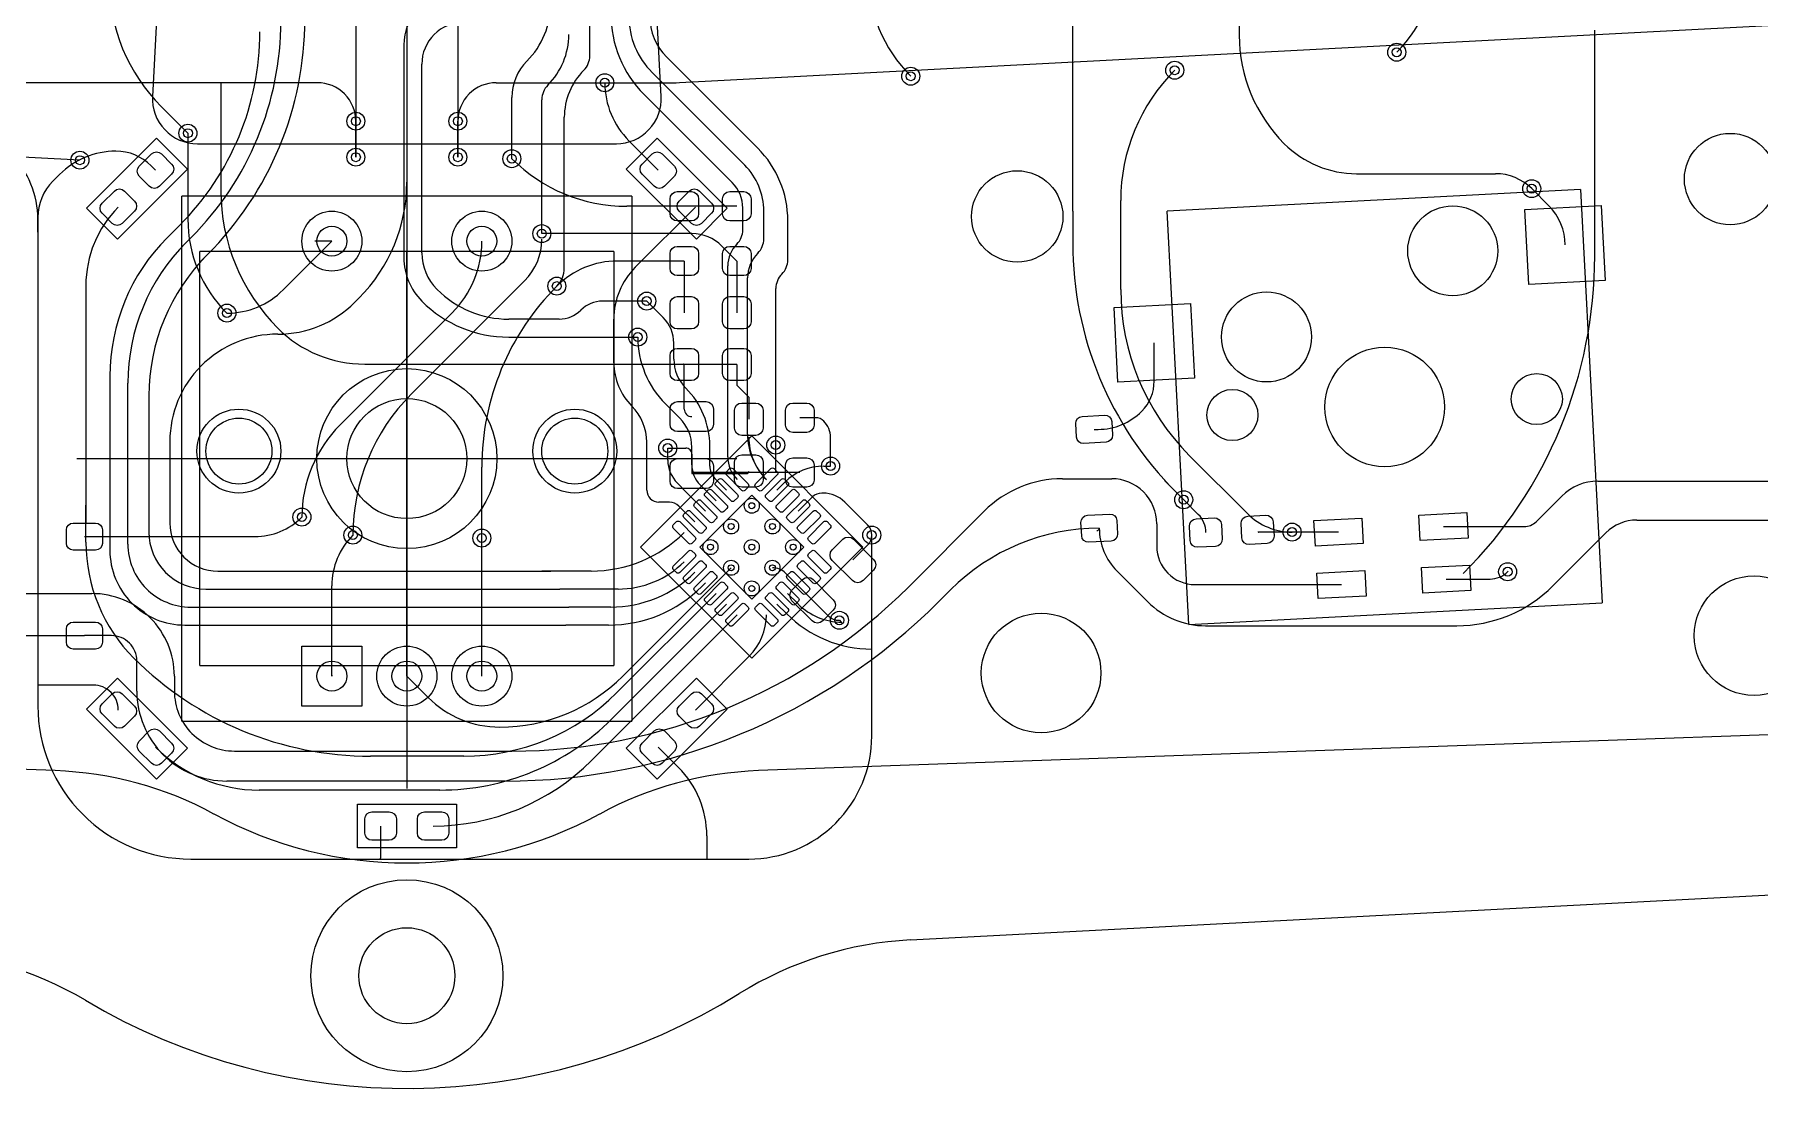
# Model space of a CAD drawing. Header units: millimetres. Extents: x -180 to 205, y -360 to 140.
# Drawn here: x -12.4 to 45.1, y -21 to 14.1 of the extents above; entities that cross this region are included whole.
import ezdxf

# ---------------------------------------------------------------- set-up
doc = ezdxf.new("R2010")
doc.units = ezdxf.units.MM
for name, color, linetype, lineweight, true_color in [('bordo2', 176, 'Continuous', 25, 0x000080), ('bordo3', 86, 'Continuous', 25, 0x108001), ('livello 1', 216, 'Continuous', 25, 0x800080), ('livello 2', 1, 'Continuous', 25, 0xff0000), ('livello 3', 30, 'Continuous', 25, 0xff7f00), ('livello 4', 136, 'Continuous', 25, 0x008080)]:
    doc.layers.add(name, color=color, linetype=linetype, lineweight=lineweight, true_color=true_color)

msp = doc.modelspace()

# ---------------------------------------------------------------- linework, layer by layer
at = {"layer": 'bordo2'}
msp.add_line((16.788, -16.046), (113.646, -10.97), dxfattribs=at)
at = {"layer": 'bordo2', "flags": 128}
for points in [[(0, 11), (0, -11)], [(0, 11), (0, -11)], [(0, 3), (0, -3)], [(-11, 0), (11, 0)], [(-3, 0), (3, 0)], [(0, 0), (0, -8.75)], [(-11, 0), (11, 0)]]:
    msp.add_lwpolyline(points, dxfattribs=at)
at = {"layer": 'bordo2'}
for radius in [3, 3, 2]:
    msp.add_circle((0, 0), radius, dxfattribs=at)
for centre, radius, start, end in [((17.416, -28.03), 12, 93, 121.85438), ((-16.841, -28.379), 12, 59.31416, 88.0745), ((0, 0), 21, 239.31416, 301.85438)]:
    msp.add_arc(centre, radius, start, end, dxfattribs=at)
at = {"layer": 'bordo3'}
for p, q in [((104.163, -7.133), (11.728, -10.403)), ((16.788, -16.046), (113.646, -10.97))]:
    msp.add_line(p, q, dxfattribs=at)
at = {"layer": 'bordo3', "flags": 128}
msp.add_lwpolyline([(-83.95, 93.681), (-13.062, 89.966), (-5.921, 89.592, -0.414214), (-4.502, 88.015), (-8.482, 12.078, 0.429634), (-6.984, 10.5), (6.984, 10.5, 0.429634), (8.482, 12.078), (4.502, 88.015, -0.414214), (5.921, 89.592), (123.76, 95.767)], format="xyb", dxfattribs=at)
for points in [[(8.482, 12.078), (4.502, 88.015)], [(0, 3), (0, -3)], [(-3, 0), (3, 0)], [(0, 0), (0, -8.75)], [(-11.728, -10.403), (-113.038, -6.819)]]:
    msp.add_lwpolyline(points, dxfattribs=at)
at = {"layer": 'bordo3'}
for centre, radius in [((0, 0), 2), ((0, -17.24), 3.2), ((0, -17.24), 1.6)]:
    msp.add_circle(centre, radius, dxfattribs=at)
for centre, radius, start, end in [((-12.152, -22.396), 12, 61.51509, 87.97405), ((12.152, -22.396), 12, 92.02595, 118.48491), ((0, 0), 13.48, 241.51509, 298.48491), ((17.416, -28.03), 12, 93, 121.85438), ((-16.841, -28.379), 12, 59.31416, 88.0745), ((0, 0), 21, 239.31416, 301.85438)]:
    msp.add_arc(centre, radius, start, end, dxfattribs=at)
at = {"layer": 'livello 1', "color": 163, "true_color": 0x4d7fc4, "flags": 128}
for points in [[(8.882, 12.532), (112.25, 17.949)], [(-0.1, 13.789), (-0.1, 6.698)], [(0.5, 8.618), (0.5, 13.15)], [(-6.2, 12.532), (-18.879, 12.532)], [(-2.982, 12.532), (-6.2, 12.532)], [(-6.2, 12.532), (-6.2, 8.937)], [(2.982, 12.532), (8.982, 12.532)], [(-10.9, 9.95), (-46.2, 11.8)], [(-1.7, 11.25), (-1.7, 10.05)], [(1.7, 11.25), (1.7, 10.05)], [(-7.3, 10.85), (-7.3, 7.988)], [(9.013, 7.925), (8.922, 7.943), (8.845, 7.995), (8.793, 8.072), (8.775, 8.162), (8.775, 8.662), (8.793, 8.753), (8.845, 8.83), (8.922, 8.882), (9.013, 8.9), (9.488, 8.9), (9.578, 8.882), (9.655, 8.83), (9.707, 8.753), (9.725, 8.662), (9.725, 8.162), (9.707, 8.072), (9.655, 7.995), (9.578, 7.943), (9.488, 7.925), (9.013, 7.925)], [(10.763, 7.925), (10.672, 7.943), (10.595, 7.995), (10.543, 8.072), (10.525, 8.162), (10.525, 8.662), (10.543, 8.753), (10.595, 8.83), (10.672, 8.882), (10.763, 8.9), (11.238, 8.9), (11.328, 8.882), (11.405, 8.83), (11.457, 8.753), (11.475, 8.662), (11.475, 8.162), (11.457, 8.072), (11.405, 7.995), (11.328, 7.943), (11.238, 7.925), (10.763, 7.925)], [(37.5, 9), (38.072, 8.428)], [(0.5, 8.45), (0.498, 8.613)], [(0.5, 8.45), (0.5, 8.55)], [(0.5, 6.857), (0.5, 8.45)], [(9.25, 8.412), (7.333, 8.412)], [(11, 8.412), (9.25, 8.412)], [(37.405, 5.808), (37.274, 8.304), (39.821, 8.438), (39.951, 5.941), (37.405, 5.808)], [(9.5, 7.5), (4.5, 7.5)], [(9.013, 6.1), (8.922, 6.118), (8.845, 6.17), (8.793, 6.247), (8.775, 6.337), (8.775, 6.837), (8.793, 6.928), (8.845, 7.005), (8.922, 7.057), (9.013, 7.075), (9.488, 7.075), (9.578, 7.057), (9.655, 7.005), (9.707, 6.928), (9.725, 6.837), (9.725, 6.337), (9.707, 6.247), (9.655, 6.17), (9.578, 6.118), (9.488, 6.1), (9.013, 6.1)], [(11, 6.587), (10.503, 7.085)], [(10.763, 6.1), (10.672, 6.118), (10.595, 6.17), (10.543, 6.247), (10.525, 6.337), (10.525, 6.837), (10.543, 6.928), (10.595, 7.005), (10.672, 7.057), (10.763, 7.075), (11.238, 7.075), (11.328, 7.057), (11.405, 7.005), (11.457, 6.928), (11.475, 6.837), (11.475, 6.337), (11.457, 6.247), (11.405, 6.17), (11.328, 6.118), (11.238, 6.1), (10.763, 6.1)], [(9.25, 6.587), (7.022, 6.587)], [(9.25, 6.587), (9.25, 4.862)], [(11, 6.587), (11, 4.862)], [(1.01, 5.64), (1, 5.65)], [(8, 5.25), (6.524, 5.25)], [(9.488, 5.4), (9.578, 5.382), (9.655, 5.33), (9.707, 5.253), (9.725, 5.162), (9.725, 4.562), (9.707, 4.472), (9.655, 4.395), (9.578, 4.343), (9.488, 4.325), (9.013, 4.325), (8.922, 4.343), (8.845, 4.395), (8.793, 4.472), (8.775, 4.562), (8.775, 5.162), (8.793, 5.253), (8.845, 5.33), (8.922, 5.382), (9.013, 5.4), (9.488, 5.4)], [(11.238, 5.4), (11.328, 5.382), (11.405, 5.33), (11.457, 5.253), (11.475, 5.162), (11.475, 4.562), (11.457, 4.472), (11.405, 4.395), (11.328, 4.343), (11.238, 4.325), (10.763, 4.325), (10.672, 4.343), (10.595, 4.395), (10.543, 4.472), (10.525, 4.562), (10.525, 5.162), (10.543, 5.253), (10.595, 5.33), (10.672, 5.382), (10.763, 5.4), (11.238, 5.4)], [(23.707, 2.546), (23.576, 5.043), (26.123, 5.176), (26.253, 2.68), (23.707, 2.546)], [(5.076, 4.65), (3.4, 4.65)], [(3.397, 4.05), (7.7, 4.05)], [(9.488, 3.675), (9.578, 3.657), (9.655, 3.605), (9.707, 3.528), (9.725, 3.437), (9.725, 2.837), (9.707, 2.747), (9.655, 2.67), (9.578, 2.618), (9.488, 2.6), (9.013, 2.6), (8.922, 2.618), (8.845, 2.67), (8.793, 2.747), (8.775, 2.837), (8.775, 3.437), (8.793, 3.528), (8.845, 3.605), (8.922, 3.657), (9.013, 3.675), (9.488, 3.675)], [(11.238, 3.675), (11.328, 3.657), (11.405, 3.605), (11.457, 3.528), (11.475, 3.437), (11.475, 2.837), (11.457, 2.747), (11.405, 2.67), (11.328, 2.618), (11.238, 2.6), (10.763, 2.6), (10.672, 2.618), (10.595, 2.67), (10.543, 2.747), (10.525, 2.837), (10.525, 3.437), (10.543, 3.528), (10.595, 3.605), (10.672, 3.657), (10.763, 3.675), (11.238, 3.675)], [(24.915, 2.584), (24.915, 3.861)], [(-1.403, 3.15), (0, 3.15)], [(0, 3.15), (9.22, 3.15)], [(0, -7.25), (0, 3.15)], [(11, 3.137), (3.893, 3.137)], [(9.25, 1.65), (9.25, 3.137)], [(11, 3.137), (11, 2.45)], [(11, 2.45), (11.4, 2.05)], [(9.025, 0.9), (8.929, 0.919), (8.848, 0.973), (8.794, 1.054), (8.775, 1.15), (8.775, 1.65), (8.794, 1.746), (8.848, 1.827), (8.929, 1.881), (9.025, 1.9), (9.975, 1.9), (10.071, 1.881), (10.152, 1.827), (10.206, 1.746), (10.225, 1.65), (10.225, 1.15), (10.206, 1.054), (10.152, 0.973), (10.071, 0.919), (9.975, 0.9), (9.025, 0.9)], [(11.163, 0.775), (11.072, 0.793), (10.995, 0.845), (10.943, 0.922), (10.925, 1.012), (10.925, 1.612), (10.943, 1.703), (10.995, 1.78), (11.072, 1.832), (11.163, 1.85), (11.638, 1.85), (11.728, 1.832), (11.805, 1.78), (11.857, 1.703), (11.875, 1.612), (11.875, 1.012), (11.857, 0.922), (11.805, 0.845), (11.728, 0.793), (11.638, 0.775), (11.163, 0.775)], [(11.4, 2.05), (11.4, 1.312)], [(12.863, 0.875), (12.772, 0.893), (12.695, 0.945), (12.643, 1.022), (12.625, 1.112), (12.625, 1.612), (12.643, 1.703), (12.695, 1.78), (12.772, 1.832), (12.863, 1.85), (13.338, 1.85), (13.428, 1.832), (13.505, 1.78), (13.557, 1.703), (13.575, 1.612), (13.575, 1.112), (13.557, 1.022), (13.505, 0.945), (13.428, 0.893), (13.338, 0.875), (12.863, 0.875)], [(13.628, 1.362), (13.1, 1.362)], [(23.263, 1.445), (23.349, 1.433), (23.425, 1.388), (23.477, 1.317), (23.499, 1.232), (23.523, 0.783), (23.51, 0.696), (23.465, 0.621), (23.395, 0.568), (23.31, 0.546), (22.561, 0.507), (22.474, 0.52), (22.398, 0.565), (22.346, 0.635), (22.324, 0.72), (22.301, 1.169), (22.313, 1.256), (22.358, 1.332), (22.429, 1.384), (22.514, 1.406), (23.263, 1.445)], [(14.125, -0.25), (14.125, 0.708)], [(22.912, 0.976), (23.044, 0.976)], [(8.7, 0.35), (9.3, 0.35)], [(9.5, 0.15), (9.5, -0.5)], [(11.163, -0.95), (11.072, -0.932), (10.995, -0.88), (10.943, -0.803), (10.925, -0.713), (10.925, -0.113), (10.943, -0.022), (10.995, 0.055), (11.072, 0.107), (11.163, 0.125), (11.638, 0.125), (11.728, 0.107), (11.805, 0.055), (11.857, -0.022), (11.875, -0.113), (11.875, -0.713), (11.857, -0.803), (11.805, -0.88), (11.728, -0.932), (11.638, -0.95), (11.163, -0.95)], [(12.3, -0.463), (12.3, 0.45)], [(12.863, -0.95), (12.772, -0.932), (12.695, -0.88), (12.643, -0.803), (12.625, -0.713), (12.625, -0.213), (12.643, -0.122), (12.695, -0.045), (12.772, 0.007), (12.863, 0.025), (13.338, 0.025), (13.428, 0.007), (13.505, -0.045), (13.557, -0.122), (13.575, -0.213), (13.575, -0.713), (13.557, -0.803), (13.505, -0.88), (13.428, -0.932), (13.338, -0.95), (12.863, -0.95)], [(9.025, -1), (8.929, -0.981), (8.848, -0.927), (8.794, -0.846), (8.775, -0.75), (8.775, -0.25), (8.794, -0.154), (8.848, -0.073), (8.929, -0.019), (9.025, 0), (9.975, 0), (10.071, -0.019), (10.152, -0.073), (10.206, -0.154), (10.225, -0.25), (10.225, -0.75), (10.206, -0.846), (10.152, -0.927), (10.071, -0.981), (9.975, -1), (9.025, -1)], [(9.5, -0.5), (11.313, -0.5)], [(12.3, -0.463), (9.591, -0.463)], [(13.1, -0.463), (12.3, -0.463)], [(21.854, -0.672), (23.498, -0.672)], [(39.707, -0.75), (59.25, -0.75)], [(11.5, -1.218), (13.232, -2.95), (11.5, -4.682), (9.768, -2.95), (11.5, -1.218)], [(26.385, -1.858), (25.898, -1.372)], [(37.647, -2.103), (38.5, -1.25)], [(-10.375, -2.15), (-10.289, -2.167), (-10.216, -2.216), (-10.167, -2.289), (-10.15, -2.375), (-10.15, -2.825), (-10.167, -2.911), (-10.216, -2.984), (-10.289, -3.033), (-10.375, -3.05), (-11.125, -3.05), (-11.211, -3.033), (-11.284, -2.984), (-11.333, -2.911), (-11.35, -2.825), (-11.35, -2.375), (-11.333, -2.289), (-11.284, -2.216), (-11.211, -2.167), (-11.125, -2.15), (-10.375, -2.15)], [(16.73, -4.27), (19.25, -1.75)], [(23.435, -1.85), (23.522, -1.863), (23.598, -1.908), (23.65, -1.978), (23.672, -2.063), (23.695, -2.513), (23.683, -2.599), (23.638, -2.675), (23.567, -2.727), (23.482, -2.749), (22.733, -2.788), (22.647, -2.776), (22.571, -2.731), (22.519, -2.66), (22.497, -2.575), (22.473, -2.126), (22.486, -2.039), (22.531, -1.964), (22.601, -1.911), (22.686, -1.89), (23.435, -1.85)], [(24.998, -2.172), (24.998, -2.922)], [(27.186, -2.676), (27.173, -2.767), (27.125, -2.847), (27.051, -2.903), (26.961, -2.925), (26.362, -2.957), (26.27, -2.943), (26.191, -2.896), (26.135, -2.822), (26.112, -2.732), (26.087, -2.258), (26.101, -2.166), (26.148, -2.086), (26.222, -2.031), (26.312, -2.008), (26.911, -1.977), (27.003, -1.99), (27.083, -2.037), (27.138, -2.112), (27.161, -2.201), (27.186, -2.676)], [(28.909, -2.585), (28.895, -2.677), (28.848, -2.757), (28.774, -2.812), (28.684, -2.835), (28.085, -2.866), (27.993, -2.853), (27.913, -2.806), (27.858, -2.732), (27.835, -2.642), (27.81, -2.167), (27.823, -2.076), (27.871, -1.996), (27.945, -1.941), (28.035, -1.918), (28.634, -1.886), (28.726, -1.9), (28.805, -1.947), (28.861, -2.021), (28.884, -2.111), (28.909, -2.585)], [(31.84, -1.985), (31.885, -2.833), (30.287, -2.917), (30.242, -2.068), (31.84, -1.985)], [(35.335, -1.801), (35.38, -2.65), (33.782, -2.734), (33.738, -1.885), (35.335, -1.801)], [(34.559, -2.268), (37.25, -2.268)], [(41, -2.05), (57.643, -2.05)], [(-10.75, -2.6), (-5.069, -2.6)], [(-10.75, -2.6), (-9.211, -2.6)], [(-10.75, -2.6), (-9.6, -2.6)], [(2.5, -7.25), (2.5, -2.65)], [(15.561, -3.361), (15.615, -3.442), (15.634, -3.537), (15.615, -3.633), (15.561, -3.714), (15.208, -4.068), (15.127, -4.122), (15.031, -4.141), (14.935, -4.122), (14.854, -4.068), (14.182, -3.396), (14.128, -3.315), (14.109, -3.219), (14.128, -3.124), (14.182, -3.042), (14.536, -2.689), (14.617, -2.635), (14.713, -2.616), (14.808, -2.635), (14.889, -2.689), (15.561, -3.361)], [(31.063, -2.451), (28.401, -2.451)], [(38.207, -4.243), (39.976, -2.474)], [(14.872, -3.378), (15.359, -2.891)], [(7.197, -7.253), (10.811, -3.639)], [(13.528, -4.722), (12.627, -3.821)], [(14.218, -4.704), (14.272, -4.785), (14.291, -4.881), (14.272, -4.977), (14.218, -5.058), (13.864, -5.411), (13.783, -5.465), (13.687, -5.484), (13.592, -5.465), (13.511, -5.411), (12.839, -4.739), (12.785, -4.658), (12.766, -4.563), (12.785, -4.467), (12.839, -4.386), (13.192, -4.032), (13.274, -3.978), (13.369, -3.959), (13.465, -3.978), (13.546, -4.032), (14.218, -4.704)], [(23.677, -3.751), (24.698, -4.772)], [(31.932, -3.732), (31.976, -4.581), (30.378, -4.665), (30.334, -3.816), (31.932, -3.732)], [(35.427, -3.549), (35.471, -4.398), (33.874, -4.482), (33.829, -3.633), (35.427, -3.549)], [(34.65, -4.015), (36.11, -4.015)], [(-12.689, -4.5), (-10.5, -4.5)], [(-2.5, -7.25), (-2.5, -4.24)], [(18.128, -4.372), (17.75, -4.75)], [(26.275, -4.198), (31.155, -4.198)], [(14.039, -5.233), (13.528, -4.722)], [(-10.375, -5.45), (-10.289, -5.467), (-10.216, -5.516), (-10.167, -5.589), (-10.15, -5.675), (-10.15, -6.125), (-10.167, -6.211), (-10.216, -6.284), (-10.289, -6.333), (-10.375, -6.35), (-11.125, -6.35), (-11.211, -6.333), (-11.284, -6.284), (-11.333, -6.211), (-11.35, -6.125), (-11.35, -5.675), (-11.333, -5.589), (-11.284, -5.516), (-11.211, -5.467), (-11.125, -5.45), (-10.375, -5.45)], [(26.629, -5.572), (35, -5.572)], [(-12.982, -5.9), (-10.75, -5.9)], [(-9.85, -5.9), (-10.75, -5.9)], [(-1.5, -8.25), (-3.5, -8.25), (-3.5, -6.25), (-1.5, -6.25), (-1.5, -8.25)], [(-9, -7.75), (-9, -6.75)], [(-7.75, -7.25), (-7.75, -7.75)], [(0, -7.25), (0.71, -7.96)], [(-5.75, -9.75), (3.5, -9.75)], [(3.265, -10.75), (-6, -10.75)]]:
    msp.add_lwpolyline(points, dxfattribs=at)
for points in [[(1.661, 15.55, 0.414214), (-0.1, 13.789)], [(1.9, 14.55, 0.414214), (0.5, 13.15)], [(-1.7, 11.25, 0.414214), (-2.982, 12.532)], [(2.982, 12.532, 0.414214), (1.7, 11.25)], [(3.5, 10, 0.198913), (7.333, 8.412)], [(-6.2, 8.937, 0.198912), (-4.3, 4.35)], [(0.498, 8.613, 0.198612), (0.5, 8.618)], [(38.613, 7.123, 0.198913), (38.072, 8.428)], [(-7.3, 7.988, 0.198913), (-6, 4.85)], [(10.503, 7.085, 0.198898), (9.5, 7.5)], [(-0.1, 6.698, 0.198912), (0.5, 5.25)], [(0.5, 6.857, 0.198912), (1, 5.65)], [(7.022, 6.587, 0.198912), (5, 5.75)], [(0.5, 5.25, 0.198913), (3.397, 4.05)], [(1.01, 5.64, 0.198907), (3.4, 4.65)], [(6.524, 5.25, 0.198914), (5.8, 4.95)], [(5.076, 4.65, 0.198914), (5.8, 4.95)], [(-4.3, 4.35, 0.198913), (-1.403, 3.15)], [(9.25, 3.137, 0.198936), (9.22, 3.15)], [(24.498, 1.578, 0.198927), (24.915, 2.584)], [(9.25, 1.65, 0.414214), (9.5, 1.4)], [(13.9, 1.25, 0.198912), (13.628, 1.362)], [(14.125, 0.708, 0.198913), (13.9, 1.25)], [(23.044, 0.976, 0.198903), (24.498, 1.578)], [(9.5, 0.15, 0.414214), (9.3, 0.35)], [(9.591, -0.463, 0.198901), (9.5, -0.5)], [(11.313, -0.5, 0.414214), (11.4, -0.413)], [(21.854, -0.672, 0.198912), (19.25, -1.75)], [(24.998, -2.172, 0.414214), (23.498, -0.672)], [(39.707, -0.75, 0.198912), (38.5, -1.25)], [(-5.069, -2.6, 0.198912), (-3.5, -1.95)], [(26.637, -2.467, 0.198918), (26.385, -1.858)], [(37.25, -2.268, 0.198905), (37.647, -2.103)], [(41, -2.05, 0.198926), (39.976, -2.474)], [(-1.8, -2.55, 0.198911), (-2.5, -4.24)], [(15.359, -2.891, 0.198915), (15.5, -2.55)], [(23.084, -2.319, 0.198909), (18.128, -4.372)], [(23.006, -2.398, 0.414214), (23.084, -2.319)], [(23.084, -2.319, 0.198912), (23.677, -3.751)], [(28.376, -2.426, 0.414214), (28.401, -2.451)], [(24.998, -2.922, 0.414214), (26.275, -4.198)], [(12.627, -3.821, 0.19891), (12.189, -3.639)], [(36.11, -4.015, 0.198892), (36.698, -3.772)], [(-7.75, -7.25, 0.414214), (-10.5, -4.5)], [(3.5, -9.75, 0.198912), (16.73, -4.27)], [(35, -5.572, 0.198912), (38.207, -4.243)], [(3.265, -10.75, 0.198912), (17.75, -4.75)], [(24.698, -4.772, 0.198913), (26.629, -5.572)], [(14.039, -5.233, 0.198924), (14.42, -5.391)], [(-9, -6.75, 0.414214), (-9.85, -5.9)], [(3.1, -8.95, 0.198916), (7.197, -7.253)], [(-9, -7.75, 0.414214), (-6, -10.75)], [(-7.75, -7.75, 0.414214), (-5.75, -9.75)], [(0.71, -7.96, 0.198915), (3.1, -8.95)]]:
    msp.add_lwpolyline(points, format="xyb", dxfattribs=at)
at = {"layer": 'livello 1', "color": 7, "true_color": 0xececec}
for centre in [(33, 13.55), (25.6, 12.95), (6.6, 12.532), (16.8, 12.75), (-1.7, 11.25), (1.7, 11.25), (-7.3, 10.85), (-10.9, 9.95), (-1.7, 10.05), (1.7, 10.05), (3.5, 10), (37.5, 9), (4.5, 7.5), (5, 5.75), (8, 5.25), (-6, 4.85), (7.7, 4.05), (8.7, 0.35), (12.3, 0.45), (14.125, -0.25), (25.898, -1.372), (-3.5, -1.95), (-1.8, -2.55), (15.5, -2.55), (29.513, -2.451), (2.5, -2.65), (36.698, -3.772), (14.42, -5.391)]:
    msp.add_circle(centre, 0.3, dxfattribs=at)
at = {"layer": 'livello 1', "color": 7}
for centre, radius in [((33, 13.55), 0.15), ((6.6, 12.532), 0.15), ((16.8, 12.75), 0.15), ((25.6, 12.95), 0.15), ((-7.3, 10.85), 0.15), ((-1.7, 11.25), 0.15), ((1.7, 11.25), 0.15), ((44.115, 9.319), 1.524), ((-10.9, 9.95), 0.15), ((-1.7, 10.05), 0.15), ((1.7, 10.05), 0.15), ((3.5, 10), 0.15), ((20.348, 8.073), 1.524), ((37.5, 9), 0.15), ((34.868, 6.926), 1.5), ((-2.5, 7.25), 0.5), ((2.5, 7.25), 0.5), ((4.5, 7.5), 0.15), ((5, 5.75), 0.15), ((8, 5.25), 0.15), ((28.66, 4.057), 1.5), ((-6, 4.85), 0.15), ((7.7, 4.05), 0.15), ((32.597, 1.72), 1.994), ((27.524, 1.454), 0.851), ((37.67, 1.986), 0.851), ((-5.6, 0.25), 1.1), ((5.6, 0.25), 1.1), ((12.3, 0.45), 0.15), ((8.7, 0.35), 0.15), ((14.125, -0.25), 0.15), ((11.5, -1.571), 0.1), ((25.898, -1.372), 0.15), ((-3.5, -1.95), 0.15), ((10.811, -2.261), 0.1), ((12.189, -2.261), 0.1), ((-1.8, -2.55), 0.15), ((2.5, -2.65), 0.15), ((10.121, -2.95), 0.1), ((11.5, -2.95), 0.1), ((12.879, -2.95), 0.1), ((15.5, -2.55), 0.15), ((29.513, -2.451), 0.15), ((10.811, -3.639), 0.1), ((12.189, -3.639), 0.1), ((36.698, -3.772), 0.15), ((44.913, -5.901), 1.994), ((11.5, -4.329), 0.1), ((21.146, -7.146), 1.994), ((14.42, -5.391), 0.15), ((-2.5, -7.25), 0.5), ((0, -7.25), 0.5), ((2.5, -7.25), 0.5)]:
    msp.add_circle(centre, radius, dxfattribs=at)
at = {"layer": 'livello 1', "color": 163, "true_color": 0x4d7fc4}
for centre, radius in [((-2.5, 7.25), 1), ((2.5, 7.25), 1), ((-5.6, 0.25), 1.4), ((5.6, 0.25), 1.4), ((11.5, -1.571), 0.25), ((10.811, -2.261), 0.25), ((12.189, -2.261), 0.25), ((10.121, -2.95), 0.25), ((11.5, -2.95), 0.25), ((12.879, -2.95), 0.25), ((10.811, -3.639), 0.25), ((12.189, -3.639), 0.25), ((11.5, -4.329), 0.25), ((0, -7.25), 1), ((2.5, -7.25), 1)]:
    msp.add_circle(centre, radius, dxfattribs=at)
at = {"layer": 'livello 2', "color": 22, "true_color": 0xc83434, "flags": 128}
for points in [[(-1.7, 47.65), (-1.7, 10.05)], [(0, 28.275), (0, 9.65)], [(27.75, 20.5), (27.75, 14.121)], [(1.7, 18.35), (1.7, 10.05)], [(6.1, 13.433), (6.1, 16.284)], [(22.2, 8.25), (22.2, 16.184)], [(39.6, 6.75), (39.6, 14.287)], [(11.7, 10.35), (8.666, 13.384)], [(11.264, 9.786), (8.178, 12.872)], [(9.4, 10.65), (7.912, 12.138)], [(-8.181, 11.731), (-7.3, 10.85)], [(3.5, 10), (3.5, 12.043)], [(4.5, 7.5), (4.5, 11.967)], [(-1.7, 10.05), (-1.7, 11.25)], [(1.7, 10.05), (1.7, 11.25)], [(5.25, 6.354), (5.25, 11.381)], [(8.381, 9.619), (7.4, 10.6)], [(9.4, 10.65), (9.236, 10.814)], [(10.3, 9.75), (9.4, 10.65)], [(-8.92, 9.415), (-8.972, 9.492), (-8.99, 9.583), (-8.972, 9.674), (-8.92, 9.751), (-8.514, 10.158), (-8.437, 10.209), (-8.346, 10.227), (-8.255, 10.209), (-8.178, 10.158), (-7.842, 9.822), (-7.791, 9.745), (-7.773, 9.654), (-7.791, 9.563), (-7.842, 9.486), (-8.249, 9.079), (-8.326, 9.028), (-8.417, 9.01), (-8.507, 9.028), (-8.585, 9.079), (-8.92, 9.415)], [(8.585, 9.079), (8.508, 9.028), (8.417, 9.01), (8.326, 9.028), (8.249, 9.079), (7.842, 9.486), (7.791, 9.563), (7.773, 9.654), (7.791, 9.745), (7.842, 9.822), (8.178, 10.158), (8.255, 10.209), (8.346, 10.227), (8.437, 10.209), (8.514, 10.158), (8.921, 9.751), (8.972, 9.674), (8.99, 9.583), (8.972, 9.492), (8.921, 9.415), (8.585, 9.079)], [(-11.578, 9.472), (-11.8, 9.25)], [(-8.381, 9.619), (-8.526, 9.764)], [(0, 9.65), (0, 9.213)], [(0, 9.65), (0, 8.75)], [(10.846, 9.204), (10.3, 9.75)], [(31.664, 9.5), (34.75, 9.5)], [(34.75, 9.5), (36.293, 9.5)], [(-10.158, 8.178), (-10.209, 8.255), (-10.227, 8.346), (-10.209, 8.437), (-10.158, 8.514), (-9.751, 8.92), (-9.674, 8.972), (-9.583, 8.99), (-9.492, 8.972), (-9.415, 8.92), (-9.079, 8.585), (-9.028, 8.507), (-9.01, 8.417), (-9.028, 8.326), (-9.079, 8.249), (-9.486, 7.842), (-9.563, 7.791), (-9.654, 7.773), (-9.745, 7.791), (-9.822, 7.842), (-10.158, 8.178)], [(9.822, 7.842), (9.745, 7.791), (9.654, 7.773), (9.563, 7.791), (9.486, 7.842), (9.08, 8.249), (9.028, 8.326), (9.01, 8.417), (9.028, 8.507), (9.08, 8.585), (9.415, 8.92), (9.493, 8.972), (9.583, 8.99), (9.674, 8.972), (9.751, 8.92), (10.158, 8.514), (10.209, 8.437), (10.227, 8.346), (10.209, 8.255), (10.158, 8.178), (9.822, 7.842)], [(-9.745, 8.252), (-9.975, 7.971)], [(-9.619, 8.381), (-9.745, 8.252)], [(9.619, 8.381), (7.616, 6.379)], [(11.2, 7.633), (11.2, 8.35)], [(11.9, 7.333), (11.9, 8.25)], [(22.2, 8.25), (22.2, 7.189)], [(23.8, 5.639), (23.8, 8.604)], [(-12.3, 8.043), (-12.3, 7.55)], [(-12.3, 7.55), (-12.3, 7.977)], [(-12.3, 7.55), (-12.3, -7.55)], [(-10.177, 7.67), (-10.348, 7.35)], [(-9.975, 7.971), (-10.177, 7.67)], [(-7.571, 7.783), (-7.988, 7.366)], [(12.7, 7.45), (12.7, 7.936)], [(-10.486, 7.015), (-10.592, 6.668)], [(-10.348, 7.35), (-10.486, 7.015)], [(-7.357, 7.207), (-7.422, 7.141)], [(-7.191, 7.373), (-7.357, 7.207)], [(-4.122, 5.628), (-2.5, 7.25)], [(-2.5, 7.25), (-3.068, 7.25)], [(12.7, 6.633), (12.7, 7.45)], [(-10.592, 6.668), (-10.662, 6.313)], [(-6.65, 6.8), (-6.898, 6.552)], [(10.7, 1.85), (10.7, 6.426)], [(-10.698, 5.952), (-10.7, 5.771)], [(-10.7, 5.771), (-10.7, -1.55)], [(-10.662, 6.313), (-10.698, 5.952)], [(3.924, 5.924), (0.145, 2.144)], [(11.358, 2.25), (11.358, 6.025)], [(-1.6, 5.35), (-1.739, 5.211)], [(8.546, 4.704), (8, 5.25)], [(12.3, 1.85), (12.3, 5.667)], [(1.51, 4.86), (-1.5, 1.85)], [(6.9, 3.198), (6.9, 4.65)], [(8.9, 3.316), (8.9, 3.85)], [(-9.9, 2.75), (-9.9, 0.15)], [(-9.3, -0.163), (-9.3, 2.516)], [(-8.6, 2.092), (-8.6, -0.05)], [(-1.5, 1.85), (-2.227, 1.123)], [(9.149, 1.299), (8.621, 1.826)], [(10.7, 0.65), (10.7, 1.85)], [(11.358, 0.819), (11.358, 2.25)], [(12.3, 0.45), (12.3, 1.85)], [(-7.9, 0.58), (-7.9, -0.75)], [(10.7, 0.062), (10.7, 0.65)], [(-9.9, 0.15), (-9.9, -3.05)], [(-9.9, 0.15), (-9.9, -0.604)], [(8, -1.05), (8, 0.543)], [(8.7, -0.05), (8.7, 0.35)], [(9.5, 0.05), (9.5, 0.384)], [(9.5, -0.205), (9.5, 0.05)], [(10.1, -0.25), (10.1, 0.419)], [(28.027, -1.835), (26.096, 0.096)], [(-9.3, -2.85), (-9.3, -0.163)], [(-8.6, -0.05), (-8.6, -1.85)], [(-8.6, -0.05), (-8.6, -0.35)], [(2.5, -2.65), (2.5, -0.286)], [(11.376, -0.846), (11.393, -0.871), (11.398, -0.899), (11.393, -0.928), (11.376, -0.952), (11.27, -1.059), (11.246, -1.075), (11.217, -1.081), (11.189, -1.075), (11.164, -1.059), (10.652, -0.546), (10.635, -0.522), (10.63, -0.493), (10.635, -0.464), (10.652, -0.44), (10.758, -0.334), (10.782, -0.317), (10.811, -0.312), (10.839, -0.317), (10.864, -0.334), (11.376, -0.846)], [(12.349, -0.44), (12.365, -0.464), (12.371, -0.493), (12.365, -0.522), (12.349, -0.546), (11.836, -1.059), (11.812, -1.075), (11.783, -1.081), (11.754, -1.075), (11.73, -1.059), (11.624, -0.952), (11.608, -0.928), (11.602, -0.899), (11.608, -0.871), (11.624, -0.846), (12.136, -0.334), (12.161, -0.317), (12.189, -0.312), (12.218, -0.317), (12.243, -0.334), (12.349, -0.44)], [(13.9, -0.25), (14.125, -0.25)], [(-7.9, -0.75), (-7.9, -2.15)], [(9.021, -0.824), (9.323, -1.127)], [(9.953, -1.757), (9.323, -1.127)], [(9.777, -0.873), (10.307, -1.403)], [(10.669, -1.554), (10.685, -1.578), (10.691, -1.607), (10.685, -1.635), (10.669, -1.66), (10.563, -1.766), (10.539, -1.782), (10.51, -1.788), (10.481, -1.782), (10.457, -1.766), (9.944, -1.253), (9.928, -1.229), (9.922, -1.2), (9.928, -1.171), (9.944, -1.147), (10.05, -1.041), (10.075, -1.025), (10.104, -1.019), (10.132, -1.025), (10.157, -1.041), (10.669, -1.554)], [(10.66, -1.05), (10.269, -0.659)], [(11.023, -1.2), (11.039, -1.224), (11.045, -1.253), (11.039, -1.282), (11.023, -1.306), (10.917, -1.412), (10.892, -1.428), (10.864, -1.434), (10.835, -1.428), (10.811, -1.412), (10.298, -0.899), (10.282, -0.875), (10.276, -0.846), (10.282, -0.818), (10.298, -0.793), (10.404, -0.687), (10.428, -0.671), (10.457, -0.665), (10.486, -0.671), (10.51, -0.687), (11.023, -1.2)], [(12.702, -0.793), (12.718, -0.818), (12.724, -0.846), (12.718, -0.875), (12.702, -0.899), (12.189, -1.412), (12.165, -1.428), (12.136, -1.434), (12.108, -1.428), (12.083, -1.412), (11.977, -1.306), (11.961, -1.282), (11.955, -1.253), (11.961, -1.224), (11.977, -1.2), (12.49, -0.687), (12.514, -0.671), (12.543, -0.665), (12.572, -0.671), (12.596, -0.687), (12.702, -0.793)], [(13.056, -1.147), (13.072, -1.171), (13.078, -1.2), (13.072, -1.229), (13.056, -1.253), (12.543, -1.766), (12.519, -1.782), (12.49, -1.788), (12.461, -1.782), (12.437, -1.766), (12.331, -1.66), (12.315, -1.635), (12.309, -1.607), (12.315, -1.578), (12.331, -1.554), (12.844, -1.041), (12.868, -1.025), (12.897, -1.019), (12.925, -1.025), (12.95, -1.041), (13.056, -1.147)], [(12.34, -1.05), (12.602, -0.788)], [(13.876, -1.15), (13.833, -1.15)], [(25.638, -1.112), (25.254, -0.727)], [(25.898, -1.372), (25.638, -1.112)], [(-10.7, -2.787), (-10.7, -1.55)], [(-10.7, -1.55), (-10.7, -2.129)], [(8.755, -1.45), (8.4, -1.45)], [(9.6, -2.11), (9.07, -1.58)], [(10.316, -1.907), (10.332, -1.931), (10.338, -1.96), (10.332, -1.989), (10.316, -2.013), (10.21, -2.119), (10.185, -2.135), (10.157, -2.141), (10.128, -2.135), (10.104, -2.119), (9.591, -1.607), (9.575, -1.582), (9.569, -1.554), (9.575, -1.525), (9.591, -1.5), (9.697, -1.394), (9.721, -1.378), (9.75, -1.372), (9.779, -1.378), (9.803, -1.394), (10.316, -1.907)], [(11.5, -1.218), (13.232, -2.95), (11.5, -4.682), (9.768, -2.95), (11.5, -1.218)], [(13.409, -1.5), (13.425, -1.525), (13.431, -1.554), (13.425, -1.582), (13.409, -1.607), (12.897, -2.119), (12.872, -2.135), (12.844, -2.141), (12.815, -2.135), (12.791, -2.119), (12.684, -2.013), (12.668, -1.989), (12.662, -1.96), (12.668, -1.931), (12.684, -1.907), (13.197, -1.394), (13.221, -1.378), (13.25, -1.372), (13.279, -1.378), (13.303, -1.394), (13.409, -1.5)], [(13.047, -1.757), (13.527, -1.277)], [(14.6, -1.453), (14.6, -1.45)], [(15.356, -2.209), (14.6, -1.453)], [(-8.6, -1.85), (-8.6, -2.55)], [(-8.6, -1.85), (-8.6, -2.45)], [(9.609, -2.614), (9.625, -2.639), (9.631, -2.667), (9.625, -2.696), (9.609, -2.72), (9.502, -2.826), (9.478, -2.843), (9.449, -2.848), (9.421, -2.843), (9.396, -2.826), (8.884, -2.314), (8.867, -2.289), (8.862, -2.261), (8.867, -2.232), (8.884, -2.208), (8.99, -2.102), (9.014, -2.085), (9.043, -2.08), (9.072, -2.085), (9.096, -2.102), (9.609, -2.614)], [(9.962, -2.261), (9.978, -2.285), (9.984, -2.314), (9.978, -2.342), (9.962, -2.367), (9.856, -2.473), (9.832, -2.489), (9.803, -2.495), (9.774, -2.489), (9.75, -2.473), (9.237, -1.96), (9.221, -1.936), (9.215, -1.907), (9.221, -1.878), (9.237, -1.854), (9.343, -1.748), (9.368, -1.732), (9.396, -1.726), (9.425, -1.732), (9.449, -1.748), (9.962, -2.261)], [(13.763, -1.854), (13.779, -1.878), (13.785, -1.907), (13.779, -1.936), (13.763, -1.96), (13.25, -2.473), (13.226, -2.489), (13.197, -2.495), (13.168, -2.489), (13.144, -2.473), (13.038, -2.367), (13.022, -2.342), (13.016, -2.314), (13.022, -2.285), (13.038, -2.261), (13.551, -1.748), (13.575, -1.732), (13.604, -1.726), (13.632, -1.732), (13.657, -1.748), (13.763, -1.854)], [(14.116, -2.208), (14.133, -2.232), (14.138, -2.261), (14.133, -2.289), (14.116, -2.314), (13.604, -2.826), (13.579, -2.843), (13.551, -2.848), (13.522, -2.843), (13.498, -2.826), (13.392, -2.72), (13.375, -2.696), (13.37, -2.667), (13.375, -2.639), (13.392, -2.614), (13.904, -2.102), (13.929, -2.085), (13.957, -2.08), (13.986, -2.085), (14.01, -2.102), (14.116, -2.208)], [(15.359, -2.209), (15.356, -2.209)], [(15.5, -6.35), (15.5, -2.55)], [(9.609, -3.18), (9.625, -3.204), (9.631, -3.233), (9.625, -3.262), (9.609, -3.286), (9.096, -3.799), (9.072, -3.815), (9.043, -3.821), (9.014, -3.815), (8.99, -3.799), (8.884, -3.693), (8.867, -3.668), (8.862, -3.639), (8.867, -3.611), (8.884, -3.586), (9.396, -3.074), (9.421, -3.058), (9.449, -3.052), (9.478, -3.058), (9.502, -3.074), (9.609, -3.18)], [(9.962, -3.533), (9.978, -3.558), (9.984, -3.586), (9.978, -3.615), (9.962, -3.639), (9.449, -4.152), (9.425, -4.168), (9.396, -4.174), (9.368, -4.168), (9.343, -4.152), (9.237, -4.046), (9.221, -4.022), (9.215, -3.993), (9.221, -3.964), (9.237, -3.94), (9.75, -3.427), (9.774, -3.411), (9.803, -3.405), (9.832, -3.411), (9.856, -3.427), (9.962, -3.533)], [(13.763, -3.94), (13.779, -3.964), (13.785, -3.993), (13.779, -4.022), (13.763, -4.046), (13.657, -4.152), (13.632, -4.168), (13.604, -4.174), (13.575, -4.168), (13.551, -4.152), (13.038, -3.639), (13.022, -3.615), (13.016, -3.586), (13.022, -3.558), (13.038, -3.533), (13.144, -3.427), (13.168, -3.411), (13.197, -3.405), (13.226, -3.411), (13.25, -3.427), (13.763, -3.94)], [(14.116, -3.586), (14.133, -3.611), (14.138, -3.639), (14.133, -3.668), (14.116, -3.693), (14.01, -3.799), (13.986, -3.815), (13.957, -3.821), (13.929, -3.815), (13.904, -3.799), (13.392, -3.286), (13.375, -3.262), (13.37, -3.233), (13.375, -3.204), (13.392, -3.18), (13.498, -3.074), (13.522, -3.058), (13.551, -3.052), (13.579, -3.058), (13.604, -3.074), (14.116, -3.586)], [(-6.3, -3.75), (4.5, -3.75)], [(4.5, -3.75), (4.8, -3.75)], [(4.793, -3.75), (4.5, -3.75)], [(6.141, -3.75), (4.8, -3.75)], [(10.316, -3.887), (10.332, -3.911), (10.338, -3.94), (10.332, -3.969), (10.316, -3.993), (9.803, -4.506), (9.779, -4.522), (9.75, -4.528), (9.721, -4.522), (9.697, -4.506), (9.591, -4.4), (9.575, -4.375), (9.569, -4.347), (9.575, -4.318), (9.591, -4.294), (10.104, -3.781), (10.128, -3.765), (10.157, -3.759), (10.185, -3.765), (10.21, -3.781), (10.316, -3.887)], [(13.409, -4.294), (13.425, -4.318), (13.431, -4.347), (13.425, -4.375), (13.409, -4.4), (13.303, -4.506), (13.279, -4.522), (13.25, -4.528), (13.221, -4.522), (13.197, -4.506), (12.684, -3.993), (12.668, -3.969), (12.662, -3.94), (12.668, -3.911), (12.684, -3.887), (12.791, -3.781), (12.815, -3.765), (12.844, -3.759), (12.872, -3.765), (12.897, -3.781), (13.409, -4.294)], [(36.698, -3.772), (36.714, -3.756)], [(-6.7, -4.35), (5.1, -4.35)], [(7.04, -4.35), (5.1, -4.35)], [(10.307, -4.497), (6.993, -7.81)], [(9.835, -4.262), (9.953, -4.143)], [(10.669, -4.241), (10.685, -4.265), (10.691, -4.294), (10.685, -4.322), (10.669, -4.347), (10.157, -4.859), (10.132, -4.875), (10.104, -4.881), (10.075, -4.875), (10.05, -4.859), (9.944, -4.753), (9.928, -4.729), (9.922, -4.7), (9.928, -4.671), (9.944, -4.647), (10.457, -4.134), (10.481, -4.118), (10.51, -4.112), (10.539, -4.118), (10.563, -4.134), (10.669, -4.241)], [(11.023, -4.594), (11.039, -4.618), (11.045, -4.647), (11.039, -4.676), (11.023, -4.7), (10.51, -5.213), (10.486, -5.229), (10.457, -5.235), (10.428, -5.229), (10.404, -5.213), (10.298, -5.107), (10.282, -5.082), (10.276, -5.054), (10.282, -5.025), (10.298, -5.001), (10.811, -4.488), (10.835, -4.472), (10.864, -4.466), (10.892, -4.472), (10.917, -4.488), (11.023, -4.594)], [(12.702, -5.001), (12.718, -5.025), (12.724, -5.054), (12.718, -5.082), (12.702, -5.107), (12.596, -5.213), (12.572, -5.229), (12.543, -5.235), (12.514, -5.229), (12.49, -5.213), (11.977, -4.7), (11.961, -4.676), (11.955, -4.647), (11.961, -4.618), (11.977, -4.594), (12.083, -4.488), (12.108, -4.472), (12.136, -4.466), (12.165, -4.472), (12.189, -4.488), (12.702, -5.001)], [(13.056, -4.647), (13.072, -4.671), (13.078, -4.7), (13.072, -4.729), (13.056, -4.753), (12.95, -4.859), (12.925, -4.875), (12.897, -4.881), (12.868, -4.875), (12.844, -4.859), (12.331, -4.347), (12.315, -4.322), (12.309, -4.294), (12.315, -4.265), (12.331, -4.241), (12.437, -4.134), (12.461, -4.118), (12.49, -4.112), (12.519, -4.118), (12.543, -4.134), (13.056, -4.647)], [(13.043, -4.846), (12.693, -4.497)], [(-7.2, -4.95), (-4.5, -4.95)], [(-4.5, -4.95), (5.4, -4.95)], [(6.798, -4.95), (5.4, -4.95)], [(9.53, -5.98), (10.66, -4.85)], [(11.376, -4.948), (11.393, -4.972), (11.398, -5.001), (11.393, -5.029), (11.376, -5.054), (10.864, -5.566), (10.839, -5.583), (10.811, -5.588), (10.782, -5.583), (10.758, -5.566), (10.652, -5.46), (10.635, -5.436), (10.63, -5.407), (10.635, -5.379), (10.652, -5.354), (11.164, -4.842), (11.189, -4.825), (11.217, -4.82), (11.246, -4.825), (11.27, -4.842), (11.376, -4.948)], [(12.349, -5.354), (12.365, -5.379), (12.371, -5.407), (12.365, -5.436), (12.349, -5.46), (12.243, -5.566), (12.218, -5.583), (12.189, -5.588), (12.161, -5.583), (12.136, -5.566), (11.624, -5.054), (11.608, -5.029), (11.602, -5.001), (11.608, -4.972), (11.624, -4.948), (11.73, -4.842), (11.754, -4.825), (11.783, -4.82), (11.812, -4.825), (11.836, -4.842), (12.349, -5.354)], [(12.34, -4.85), (12.665, -5.176)], [(-7.4, -5.55), (5.3, -5.55)], [(6.725, -5.55), (5.3, -5.55)], [(9.199, -7.019), (11.014, -5.204)], [(14.42, -5.391), (14.48, -5.45)], [(14.48, -5.45), (14.5, -5.45)], [(-1.5, -8.25), (-3.5, -8.25), (-3.5, -6.25), (-1.5, -6.25), (-1.5, -8.25)], [(9.53, -5.98), (8.73, -6.78)], [(8.73, -6.78), (6.837, -8.674)], [(8.73, -6.78), (8.704, -6.807)], [(9.619, -8.381), (11.413, -6.587)], [(15.5, -9.25), (15.5, -6.35)], [(-2.5, -7.218), (-2.5, -7.25)], [(9.199, -7.019), (6.155, -10.063)], [(-10.45, -7.55), (-12.3, -7.55)], [(-12.3, -7.55), (-12.3, -8.25)], [(-9.415, -8.921), (-9.492, -8.972), (-9.583, -8.99), (-9.674, -8.972), (-9.751, -8.921), (-10.158, -8.514), (-10.209, -8.437), (-10.227, -8.346), (-10.209, -8.255), (-10.158, -8.178), (-9.822, -7.842), (-9.745, -7.791), (-9.654, -7.773), (-9.563, -7.791), (-9.486, -7.842), (-9.079, -8.249), (-9.028, -8.326), (-9.01, -8.417), (-9.028, -8.508), (-9.079, -8.585), (-9.415, -8.921)], [(10.158, -8.178), (10.209, -8.255), (10.227, -8.346), (10.209, -8.437), (10.158, -8.514), (9.751, -8.921), (9.674, -8.972), (9.583, -8.99), (9.493, -8.972), (9.415, -8.921), (9.08, -8.585), (9.028, -8.508), (9.01, -8.417), (9.028, -8.326), (9.08, -8.249), (9.486, -7.842), (9.563, -7.791), (9.654, -7.773), (9.745, -7.791), (9.822, -7.842), (10.158, -8.178)], [(-8.178, -10.158), (-8.255, -10.209), (-8.346, -10.227), (-8.437, -10.209), (-8.514, -10.158), (-8.92, -9.751), (-8.972, -9.674), (-8.99, -9.583), (-8.972, -9.493), (-8.92, -9.415), (-8.585, -9.08), (-8.507, -9.028), (-8.417, -9.01), (-8.326, -9.028), (-8.249, -9.08), (-7.842, -9.486), (-7.791, -9.563), (-7.773, -9.654), (-7.791, -9.745), (-7.842, -9.822), (-8.178, -10.158)], [(8.921, -9.415), (8.972, -9.493), (8.99, -9.583), (8.972, -9.674), (8.921, -9.751), (8.514, -10.158), (8.437, -10.209), (8.346, -10.227), (8.255, -10.209), (8.178, -10.158), (7.842, -9.822), (7.791, -9.745), (7.773, -9.654), (7.791, -9.563), (7.842, -9.486), (8.249, -9.08), (8.326, -9.028), (8.417, -9.01), (8.508, -9.028), (8.585, -9.08), (8.921, -9.415)], [(8.381, -9.619), (9.056, -10.294)], [(1.9, -9.92), (-1.206, -9.92)], [(9.056, -10.294), (9.173, -10.41)], [(1.1, -11.05), (-4.926, -11.05)], [(-0.35, -12.488), (-0.368, -12.578), (-0.42, -12.655), (-0.497, -12.707), (-0.587, -12.725), (-1.162, -12.725), (-1.253, -12.707), (-1.33, -12.655), (-1.382, -12.578), (-1.4, -12.488), (-1.4, -12.013), (-1.382, -11.922), (-1.33, -11.845), (-1.253, -11.793), (-1.162, -11.775), (-0.587, -11.775), (-0.497, -11.793), (-0.42, -11.845), (-0.368, -11.922), (-0.35, -12.013), (-0.35, -12.488)], [(1.4, -12.488), (1.382, -12.578), (1.33, -12.655), (1.253, -12.707), (1.163, -12.725), (0.588, -12.725), (0.497, -12.707), (0.42, -12.655), (0.368, -12.578), (0.35, -12.488), (0.35, -12.013), (0.368, -11.922), (0.42, -11.845), (0.497, -11.793), (0.588, -11.775), (1.163, -11.775), (1.253, -11.793), (1.33, -11.845), (1.382, -11.922), (1.4, -12.013), (1.4, -12.488)], [(-0.875, -12.25), (-0.875, -13.325)], [(10, -12.572), (10, -13.35)], [(-7.2, -13.35), (-0.9, -13.35)], [(-0.9, -13.35), (10, -13.35)], [(10, -13.35), (11.4, -13.35)]]:
    msp.add_lwpolyline(points, dxfattribs=at)
for points in [[(33, 13.55, 0.198913), (34.389, 16.904)], [(15.365, 16.213, 0.198913), (16.8, 12.75)], [(-9.928, 15.95, 0.198913), (-8.181, 11.731)], [(4, 13.25, 0.198913), (4.8, 15.181)], [(-7.191, 7.373, 0.198913), (-4.2, 14.594)], [(-6.65, 6.8, 0.198914), (-3.4, 14.646)], [(6.8, 14.823, 0.198907), (7.912, 12.138)], [(7.4, 14.75, 0.198913), (8.178, 12.872)], [(8.1, 14.75, 0.198912), (8.666, 13.384)], [(-7.571, 7.783, 0.198912), (-4.9, 14.231)], [(4.7, 12.45, 0.198911), (5.4, 14.14)], [(27.75, 14.121, 0.198912), (29.25, 10.5)], [(4, 13.25, 0.198912), (3.5, 12.043)], [(5.9, 12.95, 0.19891), (6.1, 13.433)], [(5.9, 12.95, 0.198912), (5.25, 11.381)], [(25.6, 12.95, 0.198912), (23.8, 8.604)], [(4.7, 12.45, 0.19891), (4.5, 11.967)], [(6.6, 12.532, 0.198906), (7.4, 10.6)], [(29.25, 10.5, 0.198912), (31.664, 9.5)], [(-12.3, 7.977, 0.198912), (-13.2, 10.15)], [(-9.7, 10.25, 0.198913), (-11.578, 9.472)], [(-8.526, 9.764, 0.198911), (-9.7, 10.25)], [(11.9, 8.25, 0.198912), (11.264, 9.786)], [(12.7, 7.936, 0.198912), (11.7, 10.35)], [(-11.8, 9.25, 0.198912), (-12.3, 8.043)], [(-1.6, 5.35, 0.198912), (0, 9.213)], [(11.2, 8.35, 0.198928), (10.846, 9.204)], [(37.5, 9, 0.198912), (36.293, 9.5)], [(11, 7.15, 0.19891), (11.2, 7.633)], [(-7.988, 7.366, 0.198913), (-9.9, 2.75)], [(-7.357, 7.207, 0.198911), (-9.3, 2.516)], [(1.51, 4.86, 0.198907), (2.5, 7.25)], [(3.924, 5.924, 0.198903), (4.5, 7.315)], [(11, 7.15, 0.198914), (10.7, 6.426)], [(11.7, 6.85, 0.19891), (11.9, 7.333)], [(22.2, 7.189, 0.198913), (25.638, -1.112)], [(-6.65, 6.8, 0.198912), (-8.6, 2.092)], [(5, 5.75, 0.198915), (5.25, 6.354)], [(7.616, 6.378, 0.198911), (6.9, 4.65)], [(11.7, 6.85, 0.198913), (11.358, 6.025)], [(12.5, 6.15, 0.19891), (12.7, 6.633)], [(35.216, -3.834, 0.198914), (39.6, 6.75)], [(12.5, 6.15, 0.19891), (12.3, 5.667)], [(-6, 4.85, 0.198913), (-4.122, 5.628)], [(-4.3, 4.15, 0.198918), (-1.739, 5.211)], [(5, 5.75, 0.198912), (2.5, -0.286)], [(23.8, 5.639, 0.198913), (26.096, 0.096)], [(8.9, 3.85, 0.198928), (8.546, 4.704)], [(-4.3, 4.15, 0.198918), (-6.861, 3.089)], [(7.7, 4.05, 0.198912), (8.621, 1.826)], [(-6.861, 3.089, 0.198914), (-7.9, 0.58)], [(6.9, 3.198, 0.198912), (7.5, 1.75)], [(8.9, 3.316, 0.198913), (9.3, 2.35)], [(10.1, 0.419, 0.198913), (9.3, 2.35)], [(0.145, 2.144, 0.19891), (-1.8, -2.55)], [(8, 0.543, 0.198912), (7.5, 1.75)], [(9.5, 0.384, 0.198913), (9.1, 1.35)], [(-2.227, 1.123, 0.198912), (-3.5, -1.95)], [(11.358, 0.819, 0.198904), (11.986, -0.696)], [(11.4, 0.719, 0.198915), (11.986, -0.696)], [(10.7, 0.062, 0.198907), (11.014, -0.696)], [(8.7, -0.05, 0.198915), (9.021, -0.824)], [(9.5, -0.205, 0.19891), (9.777, -0.873)], [(10.1, -0.25, 0.198921), (10.269, -0.659)], [(13.9, -0.25, 0.19891), (12.602, -0.788)], [(8, -1.05, 0.414214), (8.4, -1.45)], [(13.833, -1.15, 0.1989), (13.527, -1.277)], [(14.6, -1.45, 0.198914), (13.876, -1.15)], [(9.07, -1.58, 0.198925), (8.755, -1.45)], [(-7.9, -2.15, 0.414214), (-6.3, -3.75)], [(15.5, -2.55, 0.198915), (15.359, -2.209)], [(28.027, -1.835, 0.198913), (29.513, -2.451)], [(-10.7, -2.787, 0.198912), (-9.1, -6.65)], [(-9.3, -2.85, 0.414214), (-7.2, -4.95)], [(-8.6, -2.45, 0.414214), (-6.7, -4.35)], [(6.141, -3.75, 0.198913), (9.246, -2.464)], [(-9.9, -3.05, 0.414214), (-7.4, -5.55)], [(7.04, -4.35, 0.198919), (9.246, -3.436)], [(6.798, -4.95, 0.198913), (9.6, -3.79)], [(6.725, -5.55, 0.198914), (9.835, -4.262)], [(13.043, -4.847, 0.198905), (14.5, -5.45)], [(11.413, -6.587, 0.198914), (11.986, -5.204)], [(12.665, -5.176, 0.198911), (15.5, -6.35)], [(-9.1, -6.65, 0.198913), (-1.206, -9.92)], [(-9.619, -8.381, 0.414214), (-10.45, -7.55)], [(1.9, -9.92, 0.198911), (6.993, -7.81)], [(-12.3, -8.25, 0.414214), (-7.2, -13.35)], [(1.1, -11.05, 0.198913), (6.837, -8.674)], [(-8.381, -9.619, 0.198912), (-4.926, -11.05)], [(11.4, -13.35, 0.414214), (15.5, -9.25)], [(0.875, -12.25, 0.198913), (6.155, -10.063)], [(10, -12.572, 0.198914), (9.056, -10.294)], [(-0.9, -13.35, 0.414214), (-0.875, -13.325)]]:
    msp.add_lwpolyline(points, format="xyb", dxfattribs=at)
at = {"layer": 'livello 2', "color": 7, "true_color": 0xececec}
for centre in [(33, 13.55), (25.6, 12.95), (6.6, 12.532), (16.8, 12.75), (-1.7, 11.25), (1.7, 11.25), (-7.3, 10.85), (-10.9, 9.95), (-1.7, 10.05), (1.7, 10.05), (3.5, 10), (37.5, 9), (4.5, 7.5), (5, 5.75), (8, 5.25), (-6, 4.85), (7.7, 4.05), (8.7, 0.35), (12.3, 0.45), (14.125, -0.25), (25.898, -1.372), (-3.5, -1.95), (-1.8, -2.55), (15.5, -2.55), (29.513, -2.451), (2.5, -2.65), (36.698, -3.772), (14.42, -5.391)]:
    msp.add_circle(centre, 0.3, dxfattribs=at)
at = {"layer": 'livello 2', "color": 7}
for centre, radius in [((33, 13.55), 0.15), ((6.6, 12.532), 0.15), ((16.8, 12.75), 0.15), ((25.6, 12.95), 0.15), ((-7.3, 10.85), 0.15), ((-1.7, 11.25), 0.15), ((1.7, 11.25), 0.15), ((44.115, 9.319), 1.524), ((-10.9, 9.95), 0.15), ((-1.7, 10.05), 0.15), ((1.7, 10.05), 0.15), ((3.5, 10), 0.15), ((20.348, 8.073), 1.524), ((37.5, 9), 0.15), ((34.868, 6.926), 1.5), ((-2.5, 7.25), 0.5), ((2.5, 7.25), 0.5), ((4.5, 7.5), 0.15), ((5, 5.75), 0.15), ((8, 5.25), 0.15), ((28.66, 4.057), 1.5), ((-6, 4.85), 0.15), ((7.7, 4.05), 0.15), ((32.597, 1.72), 1.994), ((27.524, 1.454), 0.851), ((37.67, 1.986), 0.851), ((-5.6, 0.25), 1.1), ((5.6, 0.25), 1.1), ((12.3, 0.45), 0.15), ((8.7, 0.35), 0.15), ((14.125, -0.25), 0.15), ((11.5, -1.571), 0.1), ((25.898, -1.372), 0.15), ((-3.5, -1.95), 0.15), ((10.811, -2.261), 0.1), ((12.189, -2.261), 0.1), ((-1.8, -2.55), 0.15), ((2.5, -2.65), 0.15), ((10.121, -2.95), 0.1), ((11.5, -2.95), 0.1), ((12.879, -2.95), 0.1), ((15.5, -2.55), 0.15), ((29.513, -2.451), 0.15), ((10.811, -3.639), 0.1), ((12.189, -3.639), 0.1), ((36.698, -3.772), 0.15), ((44.913, -5.901), 1.994), ((11.5, -4.329), 0.1), ((21.146, -7.146), 1.994), ((14.42, -5.391), 0.15), ((-2.5, -7.25), 0.5), ((0, -7.25), 0.5), ((2.5, -7.25), 0.5)]:
    msp.add_circle(centre, radius, dxfattribs=at)
at = {"layer": 'livello 2', "color": 22, "true_color": 0xc83434}
for centre, radius in [((-2.5, 7.25), 1), ((2.5, 7.25), 1), ((-5.6, 0.25), 1.4), ((5.6, 0.25), 1.4), ((11.5, -1.571), 0.25), ((10.811, -2.261), 0.25), ((12.189, -2.261), 0.25), ((10.121, -2.95), 0.25), ((11.5, -2.95), 0.25), ((12.879, -2.95), 0.25), ((10.811, -3.639), 0.25), ((12.189, -3.639), 0.25), ((11.5, -4.329), 0.25), ((0, -7.25), 1), ((2.5, -7.25), 1)]:
    msp.add_circle(centre, radius, dxfattribs=at)
at = {"layer": 'livello 3', "color": 6, "true_color": 0xff26e2, "flags": 128}
for points in [[(-10.683, 8.349), (-8.349, 10.683)], [(-8.349, 10.683), (-7.317, 9.65)], [(7.317, 9.65), (8.35, 10.683)], [(8.35, 10.683), (10.683, 8.349)], [(-7.317, 9.65), (-9.65, 7.317)], [(9.651, 7.317), (7.317, 9.65)], [(-7.5, -8.75), (-7.5, 8.75)], [(7.5, 8.75), (-7.5, 8.75)], [(7.5, 8.75), (7.5, -8.75)], [(-9.65, 7.317), (-10.683, 8.349)], [(10.683, 8.349), (9.651, 7.317)], [(11.5, 0.755), (7.795, -2.95)], [(15.205, -2.95), (11.5, 0.755)], [(7.795, -2.95), (11.5, -6.655)], [(11.5, -6.655), (15.205, -2.95)], [(-10.683, -8.35), (-9.65, -7.317)], [(-9.65, -7.317), (-7.317, -9.651)], [(7.317, -9.651), (9.651, -7.317)], [(9.651, -7.317), (10.683, -8.35)], [(-8.349, -10.683), (-10.683, -8.35)], [(10.683, -8.35), (8.35, -10.683)], [(-7.5, -8.75), (7.5, -8.75)], [(-7.317, -9.651), (-8.349, -10.683)], [(8.35, -10.683), (7.317, -9.651)], [(-1.65, -12.98), (-1.65, -11.52)], [(-1.65, -11.52), (1.65, -11.52)], [(1.65, -11.52), (1.65, -12.98)], [(1.65, -12.98), (-1.65, -12.98)]]:
    msp.add_lwpolyline(points, dxfattribs=at)
at = {"layer": 'livello 4', "color": 53, "true_color": 0xd8c852, "flags": 128}
for points in [[(39.127, 8.972), (25.346, 8.25)], [(39.127, 8.972), (39.849, -4.809)], [(26.068, -5.531), (25.346, 8.25)], [(-6.9, -6.9), (-6.9, 6.9)], [(6.9, 6.9), (-6.9, 6.9)], [(6.9, 6.9), (6.9, -6.9)], [(26.068, -5.531), (39.849, -4.809)], [(-6.9, -6.9), (6.9, -6.9)]]:
    msp.add_lwpolyline(points, dxfattribs=at)
at = {"layer": 'livello 4', "flags": 128}
for points in [[(0, 0), (0, 6.9)], [(0, 0.796), (0, 1.359)], [(0, 0), (6.9, 0)]]:
    msp.add_lwpolyline(points, dxfattribs=at)

doc.saveas('drawing.dxf')
